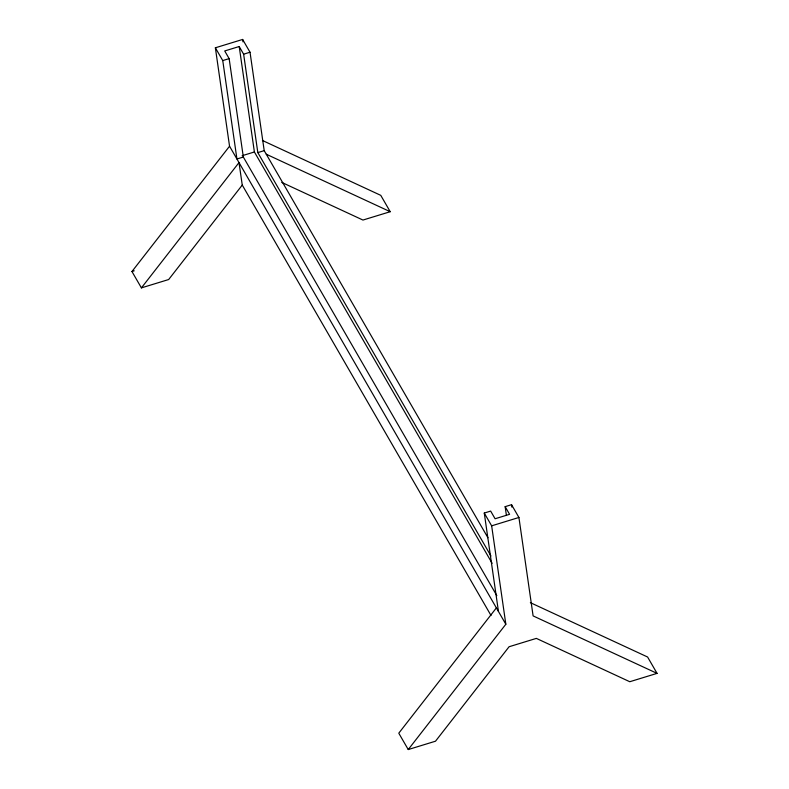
<?xml version="1.0" encoding="UTF-8"?>
<svg xmlns="http://www.w3.org/2000/svg" width="789" height="789" viewBox="0 0 789 789"><rect width="100%" height="100%" fill="white"/><g stroke="black" fill="none" stroke-linecap="round" stroke-linejoin="round"><path stroke-width="1.18" d="M141.409 287.877L239.008 162.573L242.253 185.07L168.668 279.533L141.409 287.877L131.95 271.524L229.55 146.221L215.367 47.794L242.637 39.45L250.024 52.232L264.207 150.65L487.937 537.753M496.389 607.885L398.78 733.188L408.238 749.55L435.508 741.206L509.083 646.743L536.352 638.39L629.78 681.726L657.05 673.372L647.591 657.01L530.356 602.648M408.238 749.55L505.838 624.247L491.655 525.829L484.268 513.047L490.659 511.085L495.097 518.758L509.586 514.32L505.147 506.656L511.538 504.694L518.925 517.476L533.108 615.903L657.05 673.372M490.955 555.989L257.816 152.602L243.633 54.185L239.205 46.521L224.717 50.95L229.145 58.623L243.328 157.041L496.823 595.636M215.367 47.794L222.754 60.575L229.145 58.623M243.633 54.185L250.024 52.232M242.134 155.719L254.393 151.971L492.139 563.297M243.328 157.041L236.937 159.003L222.754 60.575M257.816 152.602L264.207 150.65M131.95 271.524L134.219 270.824M262.402 140.462L380.762 195.347L390.22 211.708L362.95 220.052L281.752 182.397M491.655 525.829L518.925 517.476M266.278 154.23L390.22 211.708M229.55 146.221L505.838 624.247M242.253 185.07L491.005 615.469M511.538 504.694L511.893 507.13M505.147 506.656L506.37 515.158M484.268 513.047L498.451 611.465M242.637 39.45L242.982 41.876M239.205 46.521L254.393 151.971"/></g></svg>
